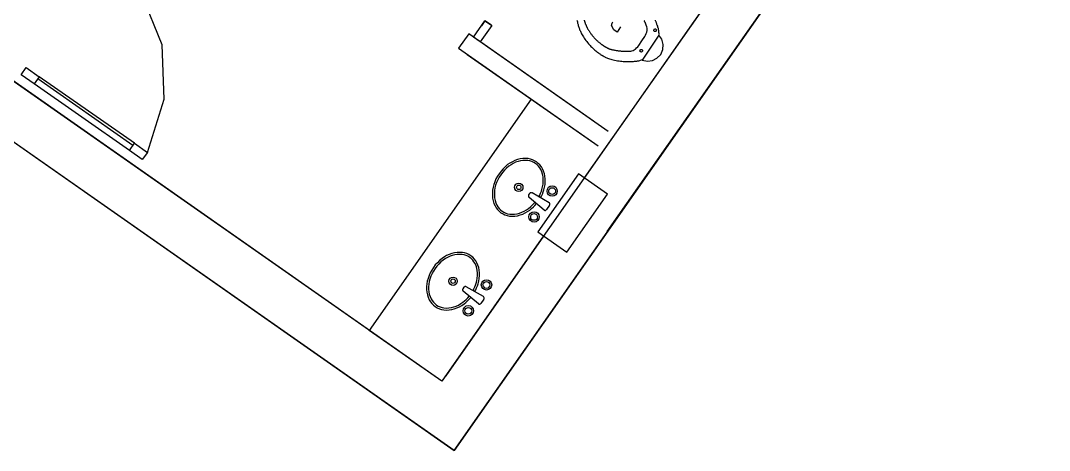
# Model space of a CAD drawing. Header units: metres. Extents: x 2 to 323, y -2 to 254.
# Drawn here: x 145.76 to 151.57, y 234.82 to 237.24 of the extents above; entities that cross this region are included whole.
import ezdxf

# ---------------------------------------------------------------- set-up
doc = ezdxf.new("R2010")
doc.units = ezdxf.units.M
for name, color, linetype in [('0-CARPINTERIA', 7, 'Continuous'), ('0-EST CORTE', 7, 'Continuous'), ('0-MUROS EXISTENTES', 7, 'Continuous'), ('0-PB-SANIT', 7, 'Continuous'), ('0-VISTA-005', 7, 'Continuous'), ('0-VISTA-010', 7, 'Continuous'), ('00', 7, 'Continuous')]:
    doc.layers.add(name, color=color, linetype=linetype)

msp = doc.modelspace()

# ---------------------------------------------------------------- linework, layer by layer
for p, q in [((148.635, 236.267), (148.629, 236.259)), ((148.716, 236.174), (148.632, 236.245)), ((148.745, 236.215), (148.649, 236.27)), ((148.747, 236.201), (148.73, 236.176)), ((148.264, 235.738), (148.259, 235.73)), ((148.346, 235.645), (148.261, 235.716)), ((148.374, 235.686), (148.278, 235.74)), ((148.377, 235.672), (148.359, 235.647))]:
    msp.add_line(p, q)
for points in [[(148.902, 237.245), (148.903, 237.241), (148.904, 237.236), (148.904, 237.232), (148.905, 237.228), (148.906, 237.224), (148.908, 237.22), (148.909, 237.215), (148.911, 237.209), (148.912, 237.205), (148.914, 237.2), (148.916, 237.195), (148.917, 237.191), (148.919, 237.187), (148.921, 237.182), (148.923, 237.177), (148.926, 237.173), (148.928, 237.168), (148.931, 237.163), (148.935, 237.157), (148.939, 237.15), (148.943, 237.144), (148.947, 237.138), (148.952, 237.131), (148.957, 237.125), (148.962, 237.118), (148.967, 237.112), (148.971, 237.107), (148.976, 237.102), (148.981, 237.097), (148.985, 237.092), (148.991, 237.087), (148.997, 237.081), (149.003, 237.076), (149.009, 237.071), (149.014, 237.067), (149.018, 237.064), (149.023, 237.06), (149.027, 237.057), (149.031, 237.055), (149.034, 237.053), (149.037, 237.05), (149.041, 237.048), (149.042, 237.047), (149.044, 237.046), (149.046, 237.045), (149.047, 237.044), (149.048, 237.043), (149.05, 237.043), (149.051, 237.042), (149.052, 237.042), (149.054, 237.04), (149.056, 237.039), (149.059, 237.038), (149.061, 237.037), (149.065, 237.034), (149.07, 237.032), (149.075, 237.03), (149.08, 237.029), (149.086, 237.026), (149.093, 237.024), (149.099, 237.023), (149.106, 237.021), (149.114, 237.019), (149.122, 237.017), (149.131, 237.016), (149.139, 237.015), (149.147, 237.014), (149.155, 237.013), (149.163, 237.012), (149.171, 237.012), (149.174, 237.012), (149.177, 237.012), (149.18, 237.012), (149.183, 237.012), (149.184, 237.011), (149.185, 237.011), (149.186, 237.011), (149.187, 237.011), (149.19, 237.011), (149.193, 237.011), (149.196, 237.011), (149.199, 237.011), (149.202, 237.011), (149.206, 237.011), (149.209, 237.011), (149.212, 237.011), (149.213, 237.011), (149.213, 237.011), (149.214, 237.011), (149.215, 237.011), (149.22, 237.012), (149.226, 237.013), (149.231, 237.013), (149.237, 237.014), (149.24, 237.014), (149.244, 237.015), (149.247, 237.016), (149.25, 237.016), (149.256, 237.018), (149.261, 237.019), (149.266, 237.021), (149.272, 237.023)], [(149.365, 237.164), (149.365, 237.17), (149.364, 237.175), (149.364, 237.181), (149.363, 237.186), (149.362, 237.19), (149.362, 237.193), (149.361, 237.197), (149.36, 237.2), (149.358, 237.205), (149.357, 237.211), (149.355, 237.216), (149.353, 237.221), (149.353, 237.222), (149.353, 237.222), (149.353, 237.223), (149.353, 237.224), (149.351, 237.227), (149.35, 237.23), (149.349, 237.233), (149.348, 237.235), (149.346, 237.238), (149.345, 237.241), (149.344, 237.244)], [(149.269, 237.02), (149.299, 237.013), (149.327, 237.017), (149.353, 237.03), (149.374, 237.052), (149.386, 237.079), (149.388, 237.108), (149.38, 237.137), (149.363, 237.161)], [(148.674, 236.445), (148.663, 236.452), (148.651, 236.457), (148.639, 236.461), (148.626, 236.464), (148.611, 236.465), (148.596, 236.464), (148.581, 236.462), (148.567, 236.458), (148.552, 236.453), (148.538, 236.446), (148.524, 236.439), (148.511, 236.43), (148.498, 236.419), (148.485, 236.406), (148.474, 236.393), (148.463, 236.379), (148.454, 236.365), (148.445, 236.349), (148.438, 236.333), (148.433, 236.317), (148.429, 236.302), (148.426, 236.286), (148.425, 236.271), (148.425, 236.255), (148.426, 236.24), (148.429, 236.226), (148.434, 236.211), (148.44, 236.197), (148.446, 236.186), (148.454, 236.176), (148.463, 236.167), (148.473, 236.159), (148.485, 236.152), (148.496, 236.147), (148.509, 236.143), (148.521, 236.14), (148.536, 236.139), (148.552, 236.14), (148.566, 236.142), (148.581, 236.146), (148.596, 236.151), (148.61, 236.158), (148.623, 236.165), (148.636, 236.174), (148.646, 236.182), (148.656, 236.191), (148.665, 236.2), (148.673, 236.21)], [(148.668, 236.436), (148.658, 236.442), (148.647, 236.447), (148.636, 236.451), (148.625, 236.453), (148.611, 236.454), (148.597, 236.453), (148.583, 236.451), (148.57, 236.448), (148.556, 236.443), (148.543, 236.436), (148.53, 236.429), (148.518, 236.421), (148.505, 236.41), (148.493, 236.399), (148.482, 236.386), (148.472, 236.373), (148.463, 236.359), (148.455, 236.344), (148.449, 236.329), (148.443, 236.314), (148.439, 236.299), (148.437, 236.285), (148.436, 236.271), (148.436, 236.256), (148.437, 236.242), (148.44, 236.228), (148.444, 236.215), (148.45, 236.202), (148.456, 236.192), (148.463, 236.183), (148.471, 236.175), (148.48, 236.168), (148.49, 236.162), (148.5, 236.157), (148.511, 236.153), (148.523, 236.151), (148.537, 236.15), (148.55, 236.151), (148.564, 236.153), (148.578, 236.156), (148.591, 236.161), (148.605, 236.168), (148.617, 236.175), (148.629, 236.183), (148.639, 236.191), (148.648, 236.199), (148.657, 236.208), (148.665, 236.217)], [(148.686, 236.248), (148.692, 236.258), (148.697, 236.269), (148.701, 236.28), (148.704, 236.29), (148.708, 236.305), (148.711, 236.319), (148.712, 236.333), (148.712, 236.348), (148.711, 236.362), (148.708, 236.376), (148.703, 236.389), (148.698, 236.402), (148.692, 236.412), (148.685, 236.421), (148.677, 236.429), (148.668, 236.436)], [(148.696, 236.243), (148.702, 236.253), (148.707, 236.264), (148.711, 236.276), (148.715, 236.287), (148.719, 236.302), (148.722, 236.318), (148.723, 236.333), (148.723, 236.349), (148.721, 236.364), (148.718, 236.378), (148.714, 236.393), (148.708, 236.407), (148.701, 236.418), (148.693, 236.428), (148.684, 236.437), (148.674, 236.445)], [(148.629, 236.259), (148.628, 236.255), (148.628, 236.252), (148.629, 236.248), (148.632, 236.245)], [(148.649, 236.27), (148.647, 236.271), (148.645, 236.271), (148.643, 236.272), (148.642, 236.271), (148.64, 236.271), (148.638, 236.27), (148.636, 236.269), (148.635, 236.267)], [(148.747, 236.201), (148.749, 236.205), (148.749, 236.208), (148.748, 236.212), (148.745, 236.215)], [(148.716, 236.174), (148.718, 236.173), (148.72, 236.172), (148.722, 236.172), (148.724, 236.172), (148.726, 236.173), (148.727, 236.174), (148.729, 236.175), (148.73, 236.176)], [(148.304, 235.916), (148.293, 235.923), (148.281, 235.928), (148.268, 235.932), (148.256, 235.934), (148.241, 235.935), (148.226, 235.935), (148.211, 235.933), (148.196, 235.929), (148.181, 235.924), (148.167, 235.917), (148.154, 235.909), (148.141, 235.9), (148.127, 235.889), (148.115, 235.877), (148.103, 235.864), (148.093, 235.85), (148.083, 235.835), (148.075, 235.82), (148.068, 235.804), (148.062, 235.788), (148.058, 235.773), (148.055, 235.757), (148.054, 235.742), (148.054, 235.726), (148.056, 235.711), (148.059, 235.696), (148.063, 235.682), (148.069, 235.668), (148.076, 235.657), (148.084, 235.647), (148.093, 235.637), (148.103, 235.629), (148.114, 235.623), (148.126, 235.617), (148.138, 235.613), (148.151, 235.611), (148.166, 235.61), (148.181, 235.611), (148.196, 235.613), (148.21, 235.617), (148.225, 235.622), (148.239, 235.628), (148.253, 235.636), (148.266, 235.645), (148.276, 235.653), (148.285, 235.662), (148.294, 235.671), (148.303, 235.681)], [(148.297, 235.907), (148.287, 235.913), (148.277, 235.918), (148.266, 235.921), (148.254, 235.923), (148.24, 235.924), (148.227, 235.924), (148.213, 235.922), (148.199, 235.918), (148.186, 235.913), (148.172, 235.907), (148.16, 235.9), (148.148, 235.892), (148.135, 235.881), (148.123, 235.869), (148.112, 235.857), (148.102, 235.844), (148.093, 235.83), (148.085, 235.815), (148.078, 235.8), (148.073, 235.784), (148.069, 235.77), (148.066, 235.756), (148.065, 235.741), (148.065, 235.727), (148.067, 235.713), (148.069, 235.699), (148.074, 235.686), (148.079, 235.673), (148.085, 235.663), (148.092, 235.654), (148.1, 235.646), (148.109, 235.638), (148.119, 235.632), (148.13, 235.628), (148.141, 235.624), (148.152, 235.622), (148.166, 235.621), (148.18, 235.622), (148.194, 235.624), (148.207, 235.627), (148.221, 235.632), (148.234, 235.638), (148.247, 235.646), (148.259, 235.654), (148.268, 235.662), (148.277, 235.67), (148.286, 235.679), (148.294, 235.688)], [(148.316, 235.719), (148.321, 235.729), (148.326, 235.74), (148.33, 235.75), (148.334, 235.761), (148.338, 235.775), (148.34, 235.79), (148.341, 235.804), (148.341, 235.819), (148.34, 235.833), (148.337, 235.846), (148.333, 235.86), (148.327, 235.872), (148.321, 235.882), (148.314, 235.892), (148.306, 235.9), (148.297, 235.907)], [(148.325, 235.714), (148.331, 235.724), (148.336, 235.735), (148.341, 235.746), (148.344, 235.758), (148.348, 235.773), (148.351, 235.788), (148.352, 235.804), (148.352, 235.819), (148.351, 235.834), (148.348, 235.849), (148.343, 235.863), (148.337, 235.877), (148.331, 235.888), (148.323, 235.899), (148.314, 235.908), (148.304, 235.916)], [(148.259, 235.73), (148.257, 235.726), (148.257, 235.722), (148.258, 235.719), (148.261, 235.716)], [(148.278, 235.74), (148.277, 235.741), (148.275, 235.742), (148.273, 235.742), (148.271, 235.742), (148.269, 235.742), (148.267, 235.741), (148.266, 235.739), (148.264, 235.738)], [(148.377, 235.672), (148.378, 235.675), (148.378, 235.679), (148.377, 235.683), (148.374, 235.686)], [(148.346, 235.645), (148.347, 235.644), (148.349, 235.643), (148.351, 235.643), (148.353, 235.643), (148.355, 235.643), (148.357, 235.644), (148.358, 235.646), (148.359, 235.647)]]:
    msp.add_lwpolyline(points)
for points in [[(148.597, 236.302), (148.596, 236.293), (148.59, 236.285), (148.583, 236.28), (148.574, 236.278), (148.565, 236.28), (148.557, 236.285), (148.552, 236.293), (148.55, 236.302), (148.552, 236.311), (148.557, 236.319), (148.565, 236.324), (148.574, 236.326), (148.583, 236.324), (148.59, 236.319), (148.596, 236.311), (148.597, 236.302)], [(148.586, 236.302), (148.585, 236.297), (148.583, 236.293), (148.579, 236.29), (148.574, 236.29), (148.569, 236.29), (148.565, 236.293), (148.562, 236.297), (148.561, 236.302), (148.562, 236.307), (148.565, 236.311), (148.569, 236.314), (148.574, 236.314), (148.579, 236.314), (148.583, 236.311), (148.585, 236.307), (148.586, 236.302)], [(148.791, 236.281), (148.789, 236.269), (148.783, 236.26), (148.774, 236.254), (148.762, 236.252), (148.751, 236.254), (148.742, 236.26), (148.735, 236.269), (148.733, 236.281), (148.735, 236.292), (148.742, 236.302), (148.751, 236.308), (148.762, 236.31), (148.774, 236.308), (148.783, 236.302), (148.789, 236.292), (148.791, 236.281)], [(148.781, 236.281), (148.78, 236.273), (148.776, 236.267), (148.77, 236.263), (148.762, 236.262), (148.755, 236.263), (148.749, 236.267), (148.744, 236.273), (148.743, 236.281), (148.744, 236.288), (148.749, 236.294), (148.755, 236.299), (148.762, 236.3), (148.77, 236.299), (148.776, 236.294), (148.78, 236.288), (148.781, 236.281)], [(148.689, 236.135), (148.687, 236.124), (148.681, 236.114), (148.671, 236.108), (148.66, 236.106), (148.649, 236.108), (148.639, 236.114), (148.633, 236.124), (148.631, 236.135), (148.633, 236.146), (148.639, 236.156), (148.649, 236.162), (148.66, 236.164), (148.671, 236.162), (148.681, 236.156), (148.687, 236.146), (148.689, 236.135)], [(148.679, 236.135), (148.678, 236.127), (148.674, 236.121), (148.667, 236.117), (148.66, 236.116), (148.653, 236.117), (148.646, 236.121), (148.642, 236.127), (148.641, 236.135), (148.642, 236.142), (148.646, 236.149), (148.653, 236.153), (148.66, 236.154), (148.667, 236.153), (148.674, 236.149), (148.678, 236.142), (148.679, 236.135)], [(148.227, 235.773), (148.225, 235.764), (148.22, 235.756), (148.212, 235.751), (148.203, 235.749), (148.194, 235.751), (148.187, 235.756), (148.181, 235.764), (148.18, 235.773), (148.181, 235.782), (148.187, 235.789), (148.194, 235.794), (148.203, 235.796), (148.212, 235.794), (148.22, 235.789), (148.225, 235.782), (148.227, 235.773)], [(148.216, 235.773), (148.215, 235.768), (148.212, 235.764), (148.208, 235.761), (148.203, 235.76), (148.198, 235.761), (148.194, 235.764), (148.192, 235.768), (148.191, 235.773), (148.192, 235.778), (148.194, 235.782), (148.198, 235.784), (148.203, 235.785), (148.208, 235.784), (148.212, 235.782), (148.215, 235.778), (148.216, 235.773)], [(148.421, 235.752), (148.419, 235.74), (148.412, 235.731), (148.403, 235.725), (148.392, 235.722), (148.38, 235.725), (148.371, 235.731), (148.365, 235.74), (148.362, 235.752), (148.365, 235.763), (148.371, 235.772), (148.38, 235.779), (148.392, 235.781), (148.403, 235.779), (148.412, 235.772), (148.419, 235.763), (148.421, 235.752)], [(148.411, 235.752), (148.409, 235.744), (148.405, 235.738), (148.399, 235.734), (148.392, 235.732), (148.384, 235.734), (148.378, 235.738), (148.374, 235.744), (148.372, 235.752), (148.374, 235.759), (148.378, 235.765), (148.384, 235.769), (148.392, 235.771), (148.399, 235.769), (148.405, 235.765), (148.409, 235.759), (148.411, 235.752)], [(148.319, 235.606), (148.316, 235.594), (148.31, 235.585), (148.301, 235.579), (148.289, 235.576), (148.278, 235.579), (148.269, 235.585), (148.262, 235.594), (148.26, 235.606), (148.262, 235.617), (148.269, 235.626), (148.278, 235.633), (148.289, 235.635), (148.301, 235.633), (148.31, 235.626), (148.316, 235.617), (148.319, 235.606)], [(148.309, 235.606), (148.307, 235.598), (148.303, 235.592), (148.297, 235.588), (148.289, 235.586), (148.282, 235.588), (148.276, 235.592), (148.272, 235.598), (148.27, 235.606), (148.272, 235.613), (148.276, 235.619), (148.282, 235.623), (148.289, 235.625), (148.297, 235.623), (148.303, 235.619), (148.307, 235.613), (148.309, 235.606)]]:
    msp.add_lwpolyline(points, close=True)
at = {"layer": '0-CARPINTERIA'}
for p, q in [((146.378, 236.51), (145.841, 236.886)), ((146.378, 236.51), (145.841, 236.886)), ((146.406, 236.551), (145.87, 236.926)), ((146.406, 236.551), (145.87, 236.926))]:
    msp.add_line(p, q, dxfattribs=at)
at = {"layer": '0-EST CORTE'}
for p, q in [((148.91, 236.378), (148.681, 236.05)), ((148.91, 236.378), (148.681, 236.05)), ((149.074, 236.263), (148.91, 236.378)), ((149.074, 236.263), (148.91, 236.378)), ((148.845, 235.936), (149.074, 236.263)), ((148.845, 235.936), (149.074, 236.263)), ((148.681, 236.05), (148.845, 235.936)), ((148.681, 236.05), (148.845, 235.936))]:
    msp.add_line(p, q, dxfattribs=at)
at = {"layer": '0-MUROS EXISTENTES'}
for p, q in [((151.566, 239.612), (148.209, 234.818)), ((149.073, 236.053), (151.566, 239.612)), ((149.073, 236.053), (151.566, 239.612)), ((151.176, 239.544), (148.943, 236.355)), ((148.292, 237.168), (148.234, 237.086)), ((149.078, 236.617), (148.292, 237.168)), ((148.996, 236.675), (148.341, 237.134)), ((148.234, 237.086), (149.021, 236.536)), ((148.283, 237.052), (149.021, 236.536)), ((148.14, 235.208), (145.568, 237.009)), ((148.209, 234.818), (145.407, 236.78)), ((148.714, 236.028), (148.14, 235.208)), ((148.714, 236.027), (148.162, 235.239)), ((148.14, 235.208), (147.73, 235.495))]:
    msp.add_line(p, q, dxfattribs=at)
msp.add_lwpolyline([(132.078, 253.26), (128.721, 248.467), (131.587, 246.457), (131.749, 246.688), (129.111, 248.535), (132.147, 252.87), (151.176, 239.544), (148.14, 235.208), (145.568, 237.009), (145.407, 236.78), (148.209, 234.818), (151.566, 239.612), (132.078, 253.26)], dxfattribs=at)
at = {"layer": '0-PB-SANIT'}
msp.add_line((148.644, 236.799), (147.73, 235.495), dxfattribs=at)
at = {"layer": '0-VISTA-005'}
msp.add_lwpolyline([(146.48, 236.499), (146.575, 236.799), (146.563, 237.105), (146.449, 237.389), (146.241, 237.625)], dxfattribs=at)
msp.add_lwpolyline([(146.48, 236.499), (146.575, 236.799), (146.563, 237.105), (146.449, 237.389), (146.241, 237.625)], dxfattribs=at)
at = {"layer": '0-VISTA-010'}
for p, q in [((148.383, 237.241), (148.363, 237.213)), ((148.383, 237.241), (148.363, 237.213)), ((148.42, 237.216), (148.383, 237.241)), ((148.42, 237.216), (148.383, 237.241)), ((145.767, 236.937), (145.796, 236.978)), ((145.767, 236.937), (145.796, 236.978)), ((145.841, 236.886), (145.767, 236.937)), ((145.841, 236.886), (145.767, 236.937)), ((145.796, 236.978), (145.87, 236.926)), ((145.796, 236.978), (145.87, 236.926)), ((145.87, 236.926), (145.841, 236.886)), ((145.87, 236.926), (145.841, 236.886)), ((146.398, 236.538), (145.861, 236.914)), ((146.398, 236.538), (145.861, 236.914)), ((146.378, 236.51), (146.406, 236.551)), ((146.378, 236.51), (146.406, 236.551)), ((146.406, 236.551), (146.48, 236.499)), ((146.406, 236.551), (146.48, 236.499)), ((146.451, 236.458), (146.378, 236.51)), ((146.451, 236.458), (146.378, 236.51)), ((146.48, 236.499), (146.451, 236.458)), ((146.48, 236.499), (146.451, 236.458))]:
    msp.add_line(p, q, dxfattribs=at)
msp.add_lwpolyline([(148.383, 237.241), (148.421, 237.215), (148.356, 237.123), (148.318, 237.149), (148.383, 237.241)], close=True, dxfattribs=at)
at = {"layer": '00'}
for p, q in [((149.147, 237.207), (149.128, 237.177)), ((149.363, 237.161), (149.269, 237.02))]:
    msp.add_line(p, q, dxfattribs=at)
for points in [[(148.943, 237.244), (148.943, 237.242), (148.944, 237.241), (148.944, 237.239), (148.945, 237.237), (148.946, 237.235), (148.946, 237.233), (148.947, 237.231), (148.948, 237.229), (148.948, 237.226), (148.949, 237.224), (148.95, 237.222), (148.951, 237.221), (148.951, 237.219), (148.952, 237.217), (148.953, 237.216), (148.953, 237.214), (148.954, 237.212), (148.955, 237.211), (148.955, 237.209), (148.956, 237.208), (148.957, 237.206), (148.958, 237.205), (148.959, 237.203), (148.96, 237.201), (148.961, 237.198), (148.962, 237.196), (148.963, 237.194), (148.965, 237.192), (148.966, 237.189), (148.968, 237.187), (148.97, 237.184), (148.972, 237.181), (148.974, 237.178), (148.976, 237.175), (148.978, 237.171), (148.981, 237.168), (148.983, 237.165), (148.985, 237.162), (148.987, 237.159), (148.989, 237.157), (148.991, 237.155), (148.993, 237.152), (148.995, 237.15), (148.997, 237.148), (148.999, 237.146), (149, 237.144), (149.002, 237.142), (149.004, 237.14), (149.006, 237.138), (149.008, 237.136), (149.011, 237.133), (149.014, 237.131), (149.017, 237.128), (149.02, 237.125), (149.022, 237.123), (149.025, 237.121), (149.027, 237.119), (149.03, 237.117), (149.032, 237.115), (149.034, 237.113), (149.036, 237.112), (149.039, 237.11), (149.04, 237.109), (149.041, 237.108), (149.042, 237.107), (149.044, 237.106), (149.045, 237.105), (149.047, 237.104), (149.049, 237.102), (149.051, 237.101), (149.053, 237.1), (149.054, 237.099), (149.055, 237.099), (149.056, 237.098), (149.057, 237.097), (149.058, 237.097), (149.059, 237.096), (149.06, 237.096), (149.06, 237.095), (149.06, 237.095), (149.061, 237.095), (149.061, 237.095), (149.061, 237.095), (149.061, 237.095), (149.061, 237.095), (149.062, 237.095), (149.062, 237.094), (149.063, 237.094), (149.063, 237.094), (149.064, 237.093), (149.065, 237.093), (149.065, 237.093), (149.066, 237.092), (149.067, 237.092), (149.068, 237.091), (149.069, 237.09), (149.071, 237.09), (149.072, 237.089), (149.073, 237.088), (149.074, 237.088), (149.075, 237.087), (149.077, 237.087), (149.078, 237.086), (149.08, 237.085), (149.082, 237.084), (149.084, 237.084), (149.086, 237.083), (149.088, 237.082), (149.09, 237.082), (149.092, 237.081), (149.095, 237.08), (149.099, 237.079), (149.102, 237.078), (149.105, 237.077), (149.109, 237.077), (149.113, 237.076), (149.118, 237.075), (149.122, 237.074), (149.125, 237.073), (149.128, 237.073), (149.131, 237.073), (149.134, 237.072), (149.138, 237.072), (149.142, 237.071), (149.147, 237.071), (149.151, 237.07), (149.153, 237.07), (149.156, 237.07), (149.158, 237.07), (149.161, 237.07), (149.163, 237.07), (149.166, 237.07), (149.168, 237.069), (149.171, 237.069), (149.171, 237.069), (149.172, 237.069), (149.172, 237.069), (149.173, 237.069), (149.174, 237.069), (149.174, 237.069), (149.175, 237.069), (149.175, 237.069), (149.176, 237.069), (149.176, 237.069), (149.176, 237.069), (149.176, 237.069), (149.176, 237.069), (149.176, 237.069), (149.177, 237.069), (149.177, 237.069), (149.179, 237.069), (149.182, 237.069), (149.185, 237.069), (149.187, 237.069), (149.188, 237.069), (149.188, 237.069), (149.189, 237.069), (149.19, 237.069), (149.192, 237.069), (149.194, 237.069), (149.196, 237.069), (149.199, 237.069), (149.205, 237.07), (149.212, 237.071), (149.218, 237.074), (149.224, 237.077), (149.232, 237.082), (149.238, 237.088), (149.245, 237.095), (149.25, 237.102), (149.267, 237.128), (149.284, 237.153), (149.289, 237.161), (149.292, 237.169), (149.295, 237.178), (149.297, 237.187), (149.298, 237.193), (149.297, 237.2), (149.296, 237.207), (149.294, 237.213), (149.293, 237.215), (149.292, 237.218), (149.291, 237.22), (149.291, 237.222), (149.29, 237.222), (149.29, 237.223), (149.29, 237.223), (149.29, 237.224), (149.29, 237.224), (149.289, 237.226), (149.288, 237.229), (149.287, 237.231), (149.285, 237.234), (149.285, 237.234), (149.285, 237.234), (149.285, 237.234), (149.285, 237.234), (149.285, 237.234), (149.285, 237.234), (149.285, 237.234), (149.285, 237.235), (149.285, 237.235), (149.284, 237.236), (149.284, 237.236), (149.284, 237.237), (149.284, 237.237), (149.283, 237.238), (149.283, 237.238), (149.283, 237.239), (149.282, 237.241), (149.281, 237.243)], [(149.128, 237.177), (149.109, 237.19), (149.097, 237.215), (149.1, 237.227), (149.105, 237.235)]]:
    msp.add_lwpolyline(points, dxfattribs=at)
for points in [[(149.35, 237.188), (149.349, 237.185), (149.348, 237.183), (149.345, 237.181), (149.343, 237.181), (149.34, 237.181), (149.337, 237.183), (149.336, 237.185), (149.335, 237.188), (149.336, 237.191), (149.337, 237.193), (149.34, 237.195), (149.343, 237.195), (149.345, 237.195), (149.348, 237.193), (149.349, 237.191), (149.35, 237.188)], [(149.272, 237.073), (149.271, 237.07), (149.27, 237.067), (149.267, 237.066), (149.265, 237.065), (149.262, 237.066), (149.259, 237.067), (149.258, 237.07), (149.257, 237.073), (149.258, 237.075), (149.259, 237.078), (149.262, 237.079), (149.265, 237.08), (149.267, 237.079), (149.27, 237.078), (149.271, 237.075), (149.272, 237.073)]]:
    msp.add_lwpolyline(points, close=True, dxfattribs=at)

doc.saveas('drawing.dxf')
